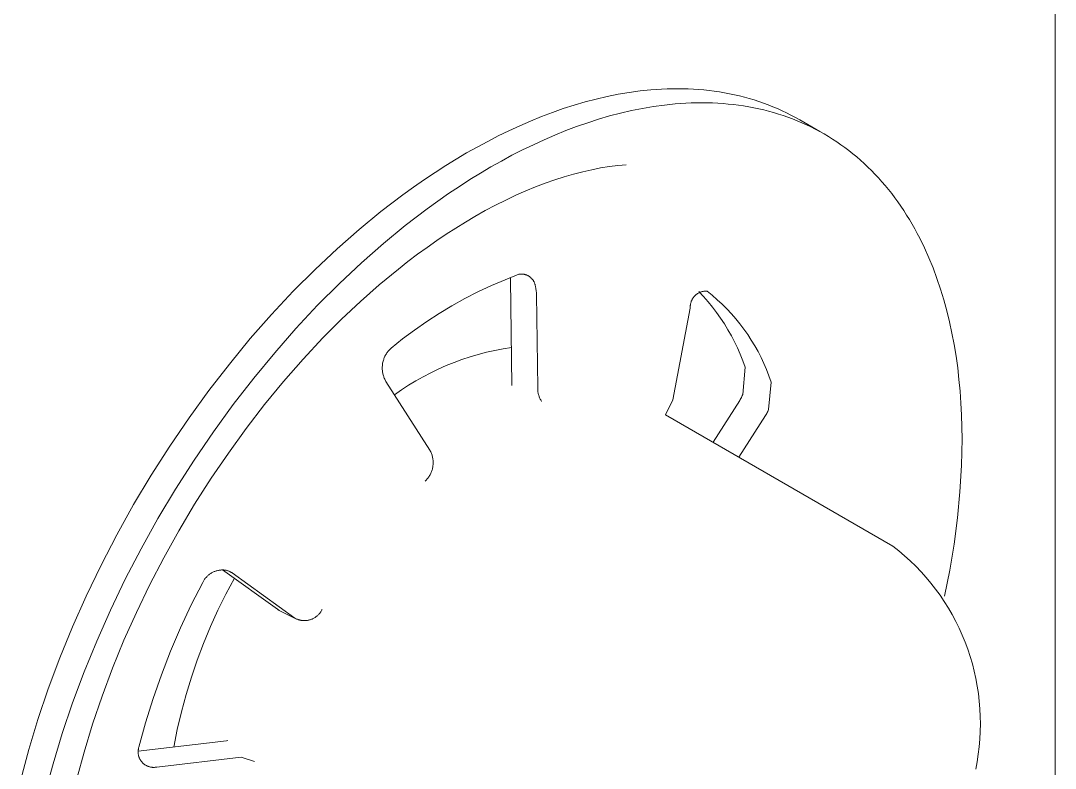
# Model space of a CAD drawing. Header units: millimetres. Extents: x 8434 to 10928, y 788 to 2545.
# Drawn here: x 10856.25 to 10866.47, y 2168.72 to 2176.11 of the extents above; entities that cross this region are included whole.
import ezdxf

# ---------------------------------------------------------------- set-up
doc = ezdxf.new("R2010")
doc.units = ezdxf.units.MM
doc.layers.add('ZANO_R', color=7, linetype='Continuous', lineweight=0)

msp = doc.modelspace()

# ---------------------------------------------------------------- linework, layer by layer
at = {"layer": 'ZANO_R'}
for p, q in [((10866.471, 2126.195), (10866.471, 2184.448)), ((10862.152, 2175.383), (10862.043, 2175.361)), ((10862.26, 2175.401), (10862.152, 2175.383)), ((10862.368, 2175.416), (10862.26, 2175.401)), ((10862.475, 2175.427), (10862.368, 2175.416)), ((10862.581, 2175.434), (10862.475, 2175.427)), ((10862.634, 2175.436), (10862.581, 2175.434)), ((10862.687, 2175.438), (10862.634, 2175.436)), ((10862.74, 2175.438), (10862.687, 2175.438)), ((10862.792, 2175.438), (10862.74, 2175.438)), ((10862.844, 2175.436), (10862.792, 2175.438)), ((10862.896, 2175.434), (10862.844, 2175.436)), ((10862.948, 2175.43), (10862.896, 2175.434)), ((10862.999, 2175.426), (10862.948, 2175.43)), ((10863.05, 2175.42), (10862.999, 2175.426)), ((10863.101, 2175.414), (10863.05, 2175.42)), ((10863.151, 2175.407), (10863.101, 2175.414)), ((10863.201, 2175.398), (10863.151, 2175.407)), ((10863.251, 2175.389), (10863.201, 2175.398)), ((10863.3, 2175.378), (10863.251, 2175.389)), ((10863.349, 2175.367), (10863.3, 2175.378)), ((10861.826, 2175.307), (10861.718, 2175.276)), ((10861.935, 2175.336), (10861.826, 2175.307)), ((10862.043, 2175.361), (10861.935, 2175.336)), ((10862.5, 2175.262), (10862.608, 2175.277)), ((10862.608, 2175.277), (10862.715, 2175.288)), ((10862.715, 2175.288), (10862.821, 2175.295)), ((10862.821, 2175.295), (10862.874, 2175.298)), ((10862.874, 2175.298), (10862.927, 2175.299)), ((10862.927, 2175.299), (10862.98, 2175.299)), ((10862.98, 2175.299), (10863.032, 2175.299)), ((10863.032, 2175.299), (10863.084, 2175.297)), ((10863.084, 2175.297), (10863.136, 2175.295)), ((10863.136, 2175.295), (10863.188, 2175.291)), ((10863.188, 2175.291), (10863.239, 2175.287)), ((10863.239, 2175.287), (10863.29, 2175.282)), ((10863.29, 2175.282), (10863.341, 2175.275)), ((10863.398, 2175.355), (10863.349, 2175.367)), ((10863.446, 2175.341), (10863.398, 2175.355)), ((10863.494, 2175.327), (10863.446, 2175.341)), ((10863.541, 2175.312), (10863.494, 2175.327)), ((10863.588, 2175.296), (10863.541, 2175.312)), ((10863.634, 2175.278), (10863.588, 2175.296)), ((10863.68, 2175.26), (10863.634, 2175.278)), ((10861.501, 2175.203), (10861.393, 2175.162)), ((10861.609, 2175.241), (10861.501, 2175.203)), ((10861.718, 2175.276), (10861.609, 2175.241)), ((10862.067, 2175.169), (10862.175, 2175.197)), ((10862.175, 2175.197), (10862.284, 2175.222)), ((10862.284, 2175.222), (10862.392, 2175.244)), ((10862.392, 2175.244), (10862.5, 2175.262)), ((10863.341, 2175.275), (10863.391, 2175.268)), ((10863.391, 2175.268), (10863.441, 2175.259)), ((10863.441, 2175.259), (10863.491, 2175.25)), ((10863.491, 2175.25), (10863.541, 2175.24)), ((10863.541, 2175.24), (10863.589, 2175.228)), ((10863.589, 2175.228), (10863.638, 2175.216)), ((10863.638, 2175.216), (10863.686, 2175.203)), ((10863.726, 2175.241), (10863.68, 2175.26)), ((10863.686, 2175.203), (10863.734, 2175.188)), ((10863.771, 2175.22), (10863.726, 2175.241)), ((10863.734, 2175.188), (10863.781, 2175.173)), ((10863.815, 2175.199), (10863.771, 2175.22)), ((10863.859, 2175.177), (10863.815, 2175.199)), ((10863.903, 2175.154), (10863.859, 2175.177)), ((10861.179, 2175.072), (10861.072, 2175.023)), ((10861.286, 2175.119), (10861.179, 2175.072)), ((10861.393, 2175.162), (10861.286, 2175.119)), ((10861.741, 2175.064), (10861.85, 2175.102)), ((10861.85, 2175.102), (10861.958, 2175.137)), ((10861.958, 2175.137), (10862.067, 2175.169)), ((10863.781, 2175.173), (10863.828, 2175.157)), ((10863.828, 2175.157), (10863.875, 2175.14)), ((10863.875, 2175.14), (10863.921, 2175.121)), ((10863.945, 2175.13), (10863.903, 2175.154)), ((10863.921, 2175.121), (10863.966, 2175.102)), ((10864.143, 2175.016), (10863.945, 2175.13)), ((10863.966, 2175.102), (10864.011, 2175.082)), ((10864.011, 2175.082), (10864.055, 2175.061)), ((10860.967, 2174.972), (10860.862, 2174.918)), ((10861.072, 2175.023), (10860.967, 2174.972)), ((10861.419, 2174.934), (10861.526, 2174.98)), ((10861.526, 2174.98), (10861.634, 2175.024)), ((10861.634, 2175.024), (10861.741, 2175.064)), ((10864.055, 2175.061), (10864.099, 2175.038)), ((10864.099, 2175.038), (10864.143, 2175.015)), ((10864.143, 2175.015), (10864.186, 2174.991)), ((10864.186, 2174.991), (10864.228, 2174.966)), ((10860.862, 2174.918), (10860.758, 2174.862)), ((10861.207, 2174.833), (10861.313, 2174.885)), ((10861.313, 2174.885), (10861.419, 2174.934)), ((10864.228, 2174.966), (10864.27, 2174.94)), ((10864.27, 2174.94), (10864.311, 2174.913)), ((10864.311, 2174.913), (10864.352, 2174.885)), ((10864.352, 2174.885), (10864.392, 2174.856)), ((10860.654, 2174.804), (10860.551, 2174.743)), ((10860.758, 2174.862), (10860.654, 2174.804)), ((10860.998, 2174.723), (10861.102, 2174.78)), ((10861.102, 2174.78), (10861.207, 2174.833)), ((10864.392, 2174.856), (10864.431, 2174.827)), ((10864.431, 2174.827), (10864.47, 2174.796)), ((10864.47, 2174.796), (10864.508, 2174.764)), ((10860.447, 2174.679), (10860.342, 2174.611)), ((10860.551, 2174.743), (10860.447, 2174.679)), ((10860.791, 2174.604), (10860.894, 2174.665)), ((10860.894, 2174.665), (10860.998, 2174.723)), ((10862.064, 2174.669), (10861.978, 2174.655)), ((10862.149, 2174.679), (10862.064, 2174.669)), ((10862.19, 2174.683), (10862.149, 2174.679)), ((10862.231, 2174.687), (10862.19, 2174.683)), ((10864.508, 2174.764), (10864.546, 2174.732)), ((10864.546, 2174.732), (10864.582, 2174.699)), ((10864.582, 2174.699), (10864.619, 2174.664)), ((10864.619, 2174.664), (10864.654, 2174.629)), ((10860.342, 2174.611), (10860.236, 2174.541)), ((10860.687, 2174.54), (10860.791, 2174.604)), ((10861.619, 2174.569), (10861.525, 2174.539)), ((10861.711, 2174.595), (10861.619, 2174.569)), ((10861.801, 2174.618), (10861.711, 2174.595)), ((10861.89, 2174.638), (10861.801, 2174.618)), ((10861.978, 2174.655), (10861.89, 2174.638)), ((10864.654, 2174.629), (10864.689, 2174.593)), ((10864.689, 2174.593), (10864.724, 2174.557)), ((10860.13, 2174.467), (10860.023, 2174.389)), ((10860.236, 2174.541), (10860.13, 2174.467)), ((10860.476, 2174.402), (10860.582, 2174.473)), ((10860.582, 2174.473), (10860.687, 2174.54)), ((10861.335, 2174.469), (10861.238, 2174.429)), ((10861.431, 2174.505), (10861.335, 2174.469)), ((10861.525, 2174.539), (10861.431, 2174.505)), ((10864.724, 2174.557), (10864.757, 2174.519)), ((10864.757, 2174.519), (10864.79, 2174.481)), ((10864.79, 2174.481), (10864.823, 2174.442)), ((10860.023, 2174.389), (10859.915, 2174.309)), ((10860.37, 2174.328), (10860.476, 2174.402)), ((10861.139, 2174.385), (10861.04, 2174.338)), ((10861.238, 2174.429), (10861.139, 2174.385)), ((10864.823, 2174.442), (10864.854, 2174.402)), ((10864.854, 2174.402), (10864.885, 2174.361)), ((10864.885, 2174.361), (10864.915, 2174.319)), ((10859.915, 2174.309), (10859.807, 2174.225)), ((10860.263, 2174.251), (10860.37, 2174.328)), ((10860.94, 2174.288), (10860.838, 2174.234)), ((10861.04, 2174.338), (10860.94, 2174.288)), ((10864.915, 2174.319), (10864.945, 2174.277)), ((10864.945, 2174.277), (10864.974, 2174.234)), ((10859.807, 2174.225), (10859.591, 2174.048)), ((10860.048, 2174.086), (10860.155, 2174.17)), ((10860.155, 2174.17), (10860.263, 2174.251)), ((10860.736, 2174.176), (10860.642, 2174.121)), ((10860.838, 2174.234), (10860.736, 2174.176)), ((10864.974, 2174.234), (10865.002, 2174.19)), ((10865.002, 2174.19), (10865.029, 2174.146)), ((10859.831, 2173.909), (10860.048, 2174.086)), ((10860.547, 2174.062), (10860.453, 2174.001)), ((10860.642, 2174.121), (10860.547, 2174.062)), ((10865.029, 2174.146), (10865.056, 2174.101)), ((10865.056, 2174.101), (10865.082, 2174.055)), ((10865.082, 2174.055), (10865.107, 2174.009)), ((10859.591, 2174.048), (10859.374, 2173.857)), ((10860.453, 2174.001), (10860.358, 2173.937)), ((10865.107, 2174.009), (10865.131, 2173.962)), ((10865.131, 2173.962), (10865.178, 2173.866)), ((10859.374, 2173.857), (10859.157, 2173.653)), ((10859.614, 2173.718), (10859.831, 2173.909)), ((10860.263, 2173.871), (10860.168, 2173.802)), ((10860.358, 2173.937), (10860.263, 2173.871)), ((10865.178, 2173.866), (10865.222, 2173.767)), ((10860.168, 2173.802), (10860.074, 2173.73)), ((10865.222, 2173.767), (10865.263, 2173.667)), ((10859.157, 2173.653), (10858.941, 2173.437)), ((10859.397, 2173.515), (10859.614, 2173.718)), ((10859.979, 2173.656), (10859.791, 2173.5)), ((10860.074, 2173.73), (10859.979, 2173.656)), ((10865.263, 2173.667), (10865.301, 2173.564)), ((10860.899, 2173.493), (10861.033, 2173.551)), ((10861.033, 2173.551), (10861.17, 2173.605)), ((10861.087, 2173.574), (10861.088, 2173.552)), ((10861.088, 2173.552), (10861.102, 2172.507)), ((10861.17, 2173.605), (10861.174, 2173.605)), ((10861.174, 2173.605), (10861.179, 2173.606)), ((10861.179, 2173.606), (10861.184, 2173.607)), ((10861.184, 2173.607), (10861.189, 2173.607)), ((10861.189, 2173.607), (10861.193, 2173.607)), ((10861.193, 2173.607), (10861.198, 2173.607)), ((10861.198, 2173.607), (10861.203, 2173.607)), ((10861.203, 2173.607), (10861.208, 2173.607)), ((10861.208, 2173.607), (10861.212, 2173.606)), ((10861.212, 2173.606), (10861.217, 2173.606)), ((10861.217, 2173.606), (10861.222, 2173.605)), ((10861.222, 2173.605), (10861.226, 2173.604)), ((10861.226, 2173.604), (10861.231, 2173.603)), ((10861.231, 2173.603), (10861.236, 2173.601)), ((10861.236, 2173.601), (10861.24, 2173.6)), ((10861.24, 2173.6), (10861.245, 2173.598)), ((10861.245, 2173.598), (10861.249, 2173.597)), ((10861.249, 2173.597), (10861.253, 2173.595)), ((10861.253, 2173.595), (10861.258, 2173.593)), ((10861.258, 2173.593), (10861.262, 2173.591)), ((10861.262, 2173.591), (10861.266, 2173.588)), ((10861.266, 2173.588), (10861.27, 2173.586)), ((10861.27, 2173.586), (10861.274, 2173.583)), ((10861.274, 2173.583), (10861.278, 2173.58)), ((10861.278, 2173.58), (10861.282, 2173.578)), ((10861.282, 2173.578), (10861.286, 2173.575)), ((10861.286, 2173.575), (10861.289, 2173.571)), ((10861.289, 2173.571), (10861.293, 2173.568)), ((10861.293, 2173.568), (10861.296, 2173.565)), ((10861.296, 2173.565), (10861.299, 2173.561)), ((10861.299, 2173.561), (10861.302, 2173.558)), ((10861.302, 2173.558), (10861.305, 2173.554)), ((10861.305, 2173.554), (10861.308, 2173.55)), ((10861.308, 2173.55), (10861.311, 2173.546)), ((10861.311, 2173.546), (10861.313, 2173.542)), ((10861.313, 2173.542), (10861.316, 2173.538)), ((10861.316, 2173.538), (10861.318, 2173.534)), ((10865.301, 2173.564), (10865.337, 2173.459)), ((10858.941, 2173.437), (10858.727, 2173.209)), ((10859.181, 2173.299), (10859.397, 2173.515)), ((10859.791, 2173.5), (10859.604, 2173.335)), ((10860.766, 2173.431), (10860.899, 2173.493)), ((10861.318, 2173.534), (10861.32, 2173.53)), ((10861.32, 2173.53), (10861.322, 2173.526)), ((10861.322, 2173.526), (10861.324, 2173.521)), ((10861.324, 2173.521), (10861.326, 2173.517)), ((10861.326, 2173.517), (10861.328, 2173.512)), ((10861.328, 2173.512), (10861.329, 2173.508)), ((10861.329, 2173.508), (10861.33, 2173.503)), ((10861.33, 2173.503), (10861.331, 2173.499)), ((10861.331, 2173.499), (10861.332, 2173.494)), ((10861.332, 2173.494), (10861.333, 2173.489)), ((10861.333, 2173.489), (10861.334, 2173.484)), ((10861.334, 2173.484), (10861.334, 2173.48)), ((10861.334, 2173.48), (10861.337, 2173.469)), ((10861.337, 2173.469), (10861.339, 2173.458)), ((10861.339, 2173.458), (10861.341, 2173.448)), ((10861.341, 2173.448), (10861.342, 2173.437)), ((10861.342, 2173.437), (10861.343, 2173.426)), ((10862.987, 2173.435), (10862.992, 2173.436)), ((10862.992, 2173.436), (10862.998, 2173.437)), ((10862.998, 2173.437), (10863.003, 2173.438)), ((10863.003, 2173.438), (10863.008, 2173.438)), ((10863.008, 2173.438), (10863.014, 2173.439)), ((10863.014, 2173.439), (10863.019, 2173.439)), ((10863.019, 2173.439), (10863.025, 2173.439)), ((10863.025, 2173.439), (10863.03, 2173.438)), ((10863.03, 2173.438), (10863.081, 2173.397)), ((10865.337, 2173.459), (10865.369, 2173.353)), ((10859.604, 2173.335), (10859.418, 2173.16)), ((10860.508, 2173.293), (10860.636, 2173.364)), ((10860.636, 2173.364), (10860.766, 2173.431)), ((10861.343, 2173.426), (10861.344, 2173.415)), ((10861.344, 2173.415), (10861.344, 2173.404)), ((10861.344, 2173.404), (10861.356, 2172.483)), ((10862.872, 2173.333), (10862.874, 2173.339)), ((10862.874, 2173.339), (10862.876, 2173.344)), ((10862.876, 2173.344), (10862.879, 2173.349)), ((10862.879, 2173.349), (10862.881, 2173.354)), ((10862.881, 2173.354), (10862.884, 2173.358)), ((10862.884, 2173.358), (10862.887, 2173.363)), ((10862.887, 2173.363), (10862.89, 2173.368)), ((10862.89, 2173.368), (10862.893, 2173.372)), ((10862.893, 2173.372), (10862.896, 2173.377)), ((10862.896, 2173.377), (10862.899, 2173.381)), ((10862.899, 2173.381), (10862.903, 2173.385)), ((10862.903, 2173.385), (10862.907, 2173.389)), ((10862.907, 2173.389), (10862.91, 2173.393)), ((10862.91, 2173.393), (10862.914, 2173.397)), ((10862.914, 2173.397), (10862.919, 2173.401)), ((10862.919, 2173.401), (10862.923, 2173.404)), ((10862.923, 2173.404), (10862.927, 2173.408)), ((10862.927, 2173.408), (10862.932, 2173.411)), ((10862.932, 2173.411), (10862.936, 2173.414)), ((10862.936, 2173.414), (10862.941, 2173.417)), ((10862.941, 2173.417), (10862.946, 2173.419)), ((10862.946, 2173.419), (10862.951, 2173.422)), ((10862.949, 2173.434), (10862.996, 2173.385)), ((10862.951, 2173.422), (10862.955, 2173.424)), ((10862.955, 2173.424), (10862.961, 2173.427)), ((10862.961, 2173.427), (10862.966, 2173.429)), ((10862.966, 2173.429), (10862.971, 2173.43)), ((10862.971, 2173.43), (10862.976, 2173.432)), ((10862.976, 2173.432), (10862.981, 2173.434)), ((10862.981, 2173.434), (10862.987, 2173.435)), ((10862.996, 2173.385), (10863.04, 2173.334)), ((10863.081, 2173.397), (10863.131, 2173.354)), ((10863.131, 2173.354), (10863.179, 2173.309)), ((10865.369, 2173.353), (10865.399, 2173.245)), ((10858.967, 2173.07), (10859.181, 2173.299)), ((10860.382, 2173.218), (10860.508, 2173.293)), ((10862.69, 2172.363), (10862.864, 2173.269)), ((10862.864, 2173.296), (10862.865, 2173.301)), ((10862.864, 2173.29), (10862.864, 2173.296)), ((10862.864, 2173.285), (10862.864, 2173.29)), ((10862.864, 2173.28), (10862.864, 2173.285)), ((10862.864, 2173.274), (10862.864, 2173.28)), ((10862.864, 2173.269), (10862.864, 2173.274)), ((10862.865, 2173.301), (10862.866, 2173.307)), ((10862.866, 2173.307), (10862.867, 2173.312)), ((10862.867, 2173.312), (10862.868, 2173.318)), ((10862.868, 2173.318), (10862.869, 2173.323)), ((10862.869, 2173.323), (10862.871, 2173.328)), ((10862.871, 2173.328), (10862.872, 2173.333)), ((10863.04, 2173.334), (10863.083, 2173.281)), ((10863.083, 2173.281), (10863.124, 2173.227)), ((10863.179, 2173.309), (10863.225, 2173.263)), ((10863.225, 2173.263), (10863.27, 2173.215)), ((10865.399, 2173.245), (10865.426, 2173.135)), ((10858.727, 2173.209), (10858.516, 2172.969)), ((10859.418, 2173.16), (10859.234, 2172.976)), ((10860.139, 2173.054), (10860.259, 2173.138)), ((10860.259, 2173.138), (10860.382, 2173.218)), ((10863.124, 2173.227), (10863.164, 2173.172)), ((10863.164, 2173.172), (10863.201, 2173.115)), ((10863.27, 2173.215), (10863.313, 2173.166)), ((10863.313, 2173.166), (10863.354, 2173.115)), ((10865.426, 2173.135), (10865.45, 2173.024)), ((10858.757, 2172.83), (10858.967, 2173.07)), ((10860.021, 2172.967), (10860.139, 2173.054)), ((10863.201, 2173.115), (10863.236, 2173.057)), ((10863.236, 2173.057), (10863.27, 2172.998)), ((10863.354, 2173.115), (10863.393, 2173.062)), ((10863.393, 2173.062), (10863.431, 2173.009)), ((10858.516, 2172.969), (10858.309, 2172.718)), ((10859.234, 2172.976), (10859.038, 2172.765)), ((10859.907, 2172.875), (10860.021, 2172.967)), ((10863.27, 2172.998), (10863.301, 2172.938)), ((10863.301, 2172.938), (10863.331, 2172.877)), ((10863.431, 2173.009), (10863.467, 2172.954)), ((10863.467, 2172.954), (10863.501, 2172.898)), ((10865.45, 2173.024), (10865.471, 2172.911)), ((10858.55, 2172.58), (10858.757, 2172.83)), ((10859.861, 2172.82), (10859.865, 2172.828)), ((10859.865, 2172.828), (10859.871, 2172.835)), ((10859.871, 2172.835), (10859.876, 2172.842)), ((10859.876, 2172.842), (10859.882, 2172.849)), ((10859.882, 2172.849), (10859.888, 2172.856)), ((10859.888, 2172.856), (10859.894, 2172.863)), ((10859.894, 2172.863), (10859.9, 2172.869)), ((10859.9, 2172.869), (10859.907, 2172.875)), ((10860.768, 2172.813), (10860.85, 2172.834)), ((10860.85, 2172.834), (10860.932, 2172.853)), ((10860.932, 2172.853), (10861.014, 2172.869)), ((10861.014, 2172.869), (10861.097, 2172.882)), ((10863.331, 2172.877), (10863.358, 2172.815)), ((10863.501, 2172.898), (10863.533, 2172.841)), ((10863.533, 2172.841), (10863.563, 2172.782)), ((10865.471, 2172.911), (10865.49, 2172.797)), ((10859.038, 2172.765), (10858.845, 2172.546)), ((10859.823, 2172.719), (10859.824, 2172.728)), ((10859.824, 2172.728), (10859.826, 2172.737)), ((10859.826, 2172.737), (10859.828, 2172.746)), ((10859.828, 2172.746), (10859.831, 2172.755)), ((10859.831, 2172.755), (10859.834, 2172.763)), ((10859.834, 2172.763), (10859.837, 2172.772)), ((10859.837, 2172.772), (10859.84, 2172.78)), ((10859.84, 2172.78), (10859.843, 2172.788)), ((10859.843, 2172.788), (10859.847, 2172.797)), ((10859.847, 2172.797), (10859.851, 2172.805)), ((10859.851, 2172.805), (10859.856, 2172.812)), ((10859.856, 2172.812), (10859.861, 2172.82)), ((10860.451, 2172.703), (10860.529, 2172.734)), ((10860.529, 2172.734), (10860.608, 2172.763)), ((10860.608, 2172.763), (10860.688, 2172.79)), ((10860.688, 2172.79), (10860.768, 2172.813)), ((10863.358, 2172.815), (10863.383, 2172.751)), ((10863.383, 2172.751), (10863.406, 2172.688)), ((10863.563, 2172.782), (10863.591, 2172.723)), ((10863.591, 2172.723), (10863.616, 2172.663)), ((10865.49, 2172.797), (10865.506, 2172.682)), ((10858.309, 2172.718), (10858.107, 2172.457)), ((10859.82, 2172.692), (10859.821, 2172.701)), ((10859.82, 2172.683), (10859.82, 2172.692)), ((10859.82, 2172.674), (10859.82, 2172.683)), ((10859.82, 2172.665), (10859.82, 2172.674)), ((10859.821, 2172.656), (10859.82, 2172.665)), ((10859.821, 2172.701), (10859.822, 2172.71)), ((10859.822, 2172.647), (10859.821, 2172.656)), ((10859.822, 2172.71), (10859.823, 2172.719)), ((10859.823, 2172.638), (10859.822, 2172.647)), ((10859.825, 2172.629), (10859.823, 2172.638)), ((10859.826, 2172.621), (10859.825, 2172.629)), ((10859.829, 2172.612), (10859.826, 2172.621)), ((10860.224, 2172.593), (10860.299, 2172.632)), ((10860.299, 2172.632), (10860.374, 2172.669)), ((10860.374, 2172.669), (10860.451, 2172.703)), ((10863.382, 2172.418), (10863.406, 2172.688)), ((10863.616, 2172.663), (10863.64, 2172.602)), ((10865.506, 2172.682), (10865.519, 2172.566)), ((10858.347, 2172.318), (10858.55, 2172.58)), ((10858.845, 2172.546), (10858.658, 2172.318)), ((10859.831, 2172.603), (10859.829, 2172.612)), ((10859.834, 2172.595), (10859.831, 2172.603)), ((10859.837, 2172.586), (10859.834, 2172.595)), ((10859.84, 2172.578), (10859.837, 2172.586)), ((10859.844, 2172.569), (10859.84, 2172.578)), ((10859.848, 2172.561), (10859.844, 2172.569)), ((10859.852, 2172.553), (10859.848, 2172.561)), ((10859.856, 2172.545), (10859.852, 2172.553)), ((10860.291, 2171.868), (10859.856, 2172.545)), ((10860.08, 2172.508), (10860.151, 2172.552)), ((10860.151, 2172.552), (10860.224, 2172.593)), ((10863.662, 2172.54), (10863.638, 2172.27)), ((10863.64, 2172.602), (10863.662, 2172.54)), ((10865.519, 2172.566), (10865.53, 2172.45)), ((10858.107, 2172.457), (10857.911, 2172.187)), ((10859.941, 2172.414), (10860.009, 2172.462)), ((10860.009, 2172.462), (10860.08, 2172.508)), ((10861.356, 2172.483), (10861.356, 2172.474)), ((10861.356, 2172.474), (10861.356, 2172.466)), ((10861.356, 2172.466), (10861.357, 2172.458)), ((10861.357, 2172.458), (10861.358, 2172.45)), ((10861.358, 2172.45), (10861.359, 2172.441)), ((10861.359, 2172.441), (10861.36, 2172.433)), ((10861.36, 2172.433), (10861.362, 2172.425)), ((10861.362, 2172.425), (10861.364, 2172.417)), ((10861.364, 2172.417), (10861.367, 2172.409)), ((10863.382, 2172.418), (10863.378, 2172.407)), ((10865.53, 2172.45), (10865.538, 2172.333)), ((10858.151, 2172.048), (10858.347, 2172.318)), ((10858.658, 2172.318), (10858.476, 2172.083)), ((10861.367, 2172.409), (10861.369, 2172.401)), ((10861.369, 2172.401), (10861.372, 2172.394)), ((10861.372, 2172.394), (10861.375, 2172.386)), ((10861.375, 2172.386), (10861.378, 2172.378)), ((10861.378, 2172.378), (10861.382, 2172.371)), ((10861.382, 2172.371), (10861.386, 2172.364)), ((10861.386, 2172.364), (10861.39, 2172.356)), ((10861.39, 2172.356), (10861.394, 2172.349)), ((10862.618, 2172.218), (10862.69, 2172.363)), ((10863.352, 2172.358), (10863.09, 2171.946)), ((10863.358, 2172.367), (10863.352, 2172.358)), ((10863.363, 2172.377), (10863.358, 2172.367)), ((10863.369, 2172.387), (10863.363, 2172.377)), ((10863.374, 2172.397), (10863.369, 2172.387)), ((10863.378, 2172.407), (10863.374, 2172.397)), ((10865.538, 2172.333), (10865.544, 2172.215)), ((10862.618, 2172.218), (10864.866, 2170.92)), ((10863.608, 2172.21), (10863.345, 2171.798)), ((10863.614, 2172.22), (10863.608, 2172.21)), ((10863.619, 2172.23), (10863.614, 2172.22)), ((10863.624, 2172.239), (10863.619, 2172.23)), ((10863.629, 2172.25), (10863.624, 2172.239)), ((10863.634, 2172.26), (10863.629, 2172.25)), ((10863.638, 2172.27), (10863.634, 2172.26)), ((10865.544, 2172.215), (10865.548, 2172.096)), ((10857.911, 2172.187), (10857.721, 2171.908)), ((10857.961, 2171.769), (10858.151, 2172.048)), ((10858.476, 2172.083), (10858.3, 2171.839)), ((10865.548, 2172.096), (10865.549, 2171.978)), ((10857.721, 2171.908), (10857.538, 2171.622)), ((10865.549, 2171.978), (10865.543, 2171.717)), ((10858.3, 2171.839), (10858.13, 2171.59)), ((10860.295, 2171.86), (10860.291, 2171.868)), ((10860.299, 2171.852), (10860.295, 2171.86)), ((10860.303, 2171.844), (10860.299, 2171.852)), ((10860.306, 2171.836), (10860.303, 2171.844)), ((10860.309, 2171.828), (10860.306, 2171.836)), ((10860.312, 2171.819), (10860.309, 2171.828)), ((10860.314, 2171.811), (10860.312, 2171.819)), ((10860.316, 2171.802), (10860.314, 2171.811)), ((10860.318, 2171.794), (10860.316, 2171.802)), ((10857.778, 2171.483), (10857.961, 2171.769)), ((10860.32, 2171.785), (10860.318, 2171.794)), ((10860.319, 2171.698), (10860.32, 2171.706)), ((10860.321, 2171.776), (10860.32, 2171.785)), ((10860.32, 2171.706), (10860.321, 2171.715)), ((10860.322, 2171.768), (10860.321, 2171.776)), ((10860.321, 2171.715), (10860.322, 2171.724)), ((10860.323, 2171.759), (10860.322, 2171.768)), ((10860.322, 2171.724), (10860.323, 2171.732)), ((10860.323, 2171.75), (10860.323, 2171.759)), ((10860.323, 2171.741), (10860.323, 2171.75)), ((10860.323, 2171.732), (10860.323, 2171.741)), ((10865.543, 2171.717), (10865.527, 2171.457)), ((10857.538, 2171.622), (10857.363, 2171.329)), ((10860.273, 2171.594), (10860.278, 2171.601)), ((10860.278, 2171.601), (10860.283, 2171.608)), ((10860.283, 2171.608), (10860.288, 2171.616)), ((10860.288, 2171.616), (10860.292, 2171.623)), ((10860.292, 2171.623), (10860.296, 2171.631)), ((10860.296, 2171.631), (10860.3, 2171.639)), ((10860.3, 2171.639), (10860.303, 2171.647)), ((10860.303, 2171.647), (10860.307, 2171.655)), ((10860.307, 2171.655), (10860.31, 2171.664)), ((10860.31, 2171.664), (10860.312, 2171.672)), ((10860.312, 2171.672), (10860.315, 2171.68)), ((10860.315, 2171.68), (10860.317, 2171.689)), ((10860.317, 2171.689), (10860.319, 2171.698)), ((10858.13, 2171.59), (10857.966, 2171.333)), ((10860.244, 2171.561), (10860.25, 2171.567)), ((10860.25, 2171.567), (10860.256, 2171.574)), ((10860.256, 2171.574), (10860.262, 2171.58)), ((10860.262, 2171.58), (10860.268, 2171.587)), ((10860.268, 2171.587), (10860.273, 2171.594)), ((10857.603, 2171.191), (10857.778, 2171.483)), ((10865.527, 2171.457), (10865.503, 2171.198)), ((10857.363, 2171.329), (10857.197, 2171.032)), ((10857.966, 2171.333), (10857.81, 2171.072)), ((10857.437, 2170.893), (10857.603, 2171.191)), ((10865.503, 2171.198), (10865.47, 2170.939)), ((10857.197, 2171.032), (10857.041, 2170.731)), ((10857.81, 2171.072), (10857.661, 2170.805)), ((10857.281, 2170.592), (10857.437, 2170.893)), ((10864.866, 2170.92), (10864.925, 2170.874)), ((10865.47, 2170.939), (10865.427, 2170.682)), ((10857.661, 2170.805), (10857.521, 2170.535)), ((10864.925, 2170.874), (10864.982, 2170.825)), ((10864.982, 2170.825), (10865.038, 2170.774)), ((10857.041, 2170.731), (10856.894, 2170.426)), ((10858.18, 2170.675), (10858.187, 2170.677)), ((10858.187, 2170.677), (10858.195, 2170.679)), ((10858.195, 2170.679), (10858.202, 2170.68)), ((10858.202, 2170.68), (10858.21, 2170.682)), ((10858.21, 2170.682), (10858.217, 2170.683)), ((10858.217, 2170.683), (10858.225, 2170.683)), ((10858.225, 2170.683), (10858.232, 2170.684)), ((10858.232, 2170.684), (10858.24, 2170.684)), ((10858.24, 2170.684), (10858.247, 2170.684)), ((10858.243, 2170.685), (10858.784, 2170.296)), ((10858.247, 2170.684), (10858.255, 2170.684)), ((10858.255, 2170.684), (10858.262, 2170.683)), ((10858.262, 2170.683), (10858.27, 2170.682)), ((10858.27, 2170.682), (10858.277, 2170.681)), ((10858.277, 2170.681), (10858.283, 2170.68)), ((10858.283, 2170.68), (10858.288, 2170.678)), ((10858.288, 2170.678), (10858.293, 2170.677)), ((10858.293, 2170.677), (10858.298, 2170.675)), ((10865.038, 2170.774), (10865.092, 2170.722)), ((10865.092, 2170.722), (10865.144, 2170.667)), ((10865.427, 2170.682), (10865.376, 2170.426)), ((10857.135, 2170.288), (10857.281, 2170.592)), ((10858.05, 2170.567), (10858.053, 2170.574)), ((10858.053, 2170.574), (10858.057, 2170.581)), ((10858.057, 2170.581), (10858.061, 2170.587)), ((10858.061, 2170.587), (10858.065, 2170.593)), ((10858.065, 2170.593), (10858.07, 2170.599)), ((10858.07, 2170.599), (10858.075, 2170.605)), ((10858.075, 2170.605), (10858.079, 2170.611)), ((10858.079, 2170.611), (10858.085, 2170.617)), ((10858.085, 2170.617), (10858.09, 2170.622)), ((10858.09, 2170.622), (10858.095, 2170.627)), ((10858.095, 2170.627), (10858.101, 2170.632)), ((10858.101, 2170.632), (10858.107, 2170.637)), ((10858.107, 2170.637), (10858.113, 2170.642)), ((10858.113, 2170.642), (10858.119, 2170.646)), ((10858.119, 2170.646), (10858.125, 2170.65)), ((10858.125, 2170.65), (10858.132, 2170.654)), ((10858.132, 2170.654), (10858.138, 2170.658)), ((10858.138, 2170.658), (10858.145, 2170.661)), ((10858.145, 2170.661), (10858.152, 2170.665)), ((10858.152, 2170.665), (10858.159, 2170.668)), ((10858.159, 2170.668), (10858.166, 2170.67)), ((10858.166, 2170.67), (10858.173, 2170.673)), ((10858.173, 2170.673), (10858.18, 2170.675)), ((10858.275, 2170.445), (10858.359, 2170.602)), ((10858.298, 2170.675), (10858.303, 2170.673)), ((10858.303, 2170.673), (10858.308, 2170.671)), ((10858.308, 2170.671), (10858.313, 2170.668)), ((10858.313, 2170.668), (10858.318, 2170.666)), ((10858.318, 2170.666), (10858.323, 2170.663)), ((10858.323, 2170.663), (10858.327, 2170.66)), ((10858.327, 2170.66), (10858.332, 2170.658)), ((10858.332, 2170.658), (10858.336, 2170.654)), ((10858.336, 2170.654), (10858.957, 2170.208)), ((10865.144, 2170.667), (10865.194, 2170.611)), ((10865.194, 2170.611), (10865.242, 2170.554)), ((10857.521, 2170.535), (10857.39, 2170.263)), ((10857.933, 2170.338), (10858.046, 2170.561)), ((10858.046, 2170.561), (10858.05, 2170.567)), ((10865.242, 2170.554), (10865.288, 2170.494)), ((10865.288, 2170.494), (10865.332, 2170.434)), ((10856.894, 2170.426), (10856.758, 2170.121)), ((10858.196, 2170.286), (10858.275, 2170.445)), ((10865.332, 2170.434), (10865.374, 2170.371)), ((10865.374, 2170.371), (10865.414, 2170.308)), ((10856.999, 2169.982), (10857.135, 2170.288)), ((10857.827, 2170.111), (10857.933, 2170.338)), ((10858.122, 2170.124), (10858.196, 2170.286)), ((10858.784, 2170.296), (10858.788, 2170.294)), ((10858.788, 2170.294), (10858.791, 2170.291)), ((10858.791, 2170.291), (10858.795, 2170.289)), ((10858.795, 2170.289), (10858.799, 2170.287)), ((10858.799, 2170.287), (10858.803, 2170.285)), ((10858.972, 2170.199), (10858.803, 2170.285)), ((10859.209, 2170.266), (10859.213, 2170.271)), ((10859.213, 2170.271), (10859.216, 2170.277)), ((10859.216, 2170.277), (10859.22, 2170.283)), ((10859.22, 2170.283), (10859.223, 2170.289)), ((10859.223, 2170.289), (10859.226, 2170.295)), ((10865.414, 2170.308), (10865.452, 2170.243)), ((10857.39, 2170.263), (10857.267, 2169.989)), ((10858.957, 2170.208), (10858.963, 2170.205)), ((10858.963, 2170.205), (10858.969, 2170.202)), ((10858.969, 2170.202), (10858.975, 2170.199)), ((10858.975, 2170.199), (10858.981, 2170.197)), ((10858.981, 2170.197), (10858.988, 2170.194)), ((10858.988, 2170.194), (10858.994, 2170.192)), ((10858.994, 2170.192), (10859.001, 2170.191)), ((10859.001, 2170.191), (10859.007, 2170.189)), ((10859.007, 2170.189), (10859.014, 2170.188)), ((10859.014, 2170.188), (10859.02, 2170.186)), ((10859.02, 2170.186), (10859.027, 2170.185)), ((10859.027, 2170.185), (10859.034, 2170.185)), ((10859.034, 2170.185), (10859.041, 2170.184)), ((10859.041, 2170.184), (10859.047, 2170.184)), ((10859.047, 2170.184), (10859.054, 2170.184)), ((10859.054, 2170.184), (10859.061, 2170.184)), ((10859.061, 2170.184), (10859.067, 2170.185)), ((10859.067, 2170.185), (10859.074, 2170.185)), ((10859.074, 2170.185), (10859.081, 2170.186)), ((10859.081, 2170.186), (10859.087, 2170.187)), ((10859.087, 2170.187), (10859.094, 2170.189)), ((10859.094, 2170.189), (10859.101, 2170.19)), ((10859.101, 2170.19), (10859.107, 2170.192)), ((10859.107, 2170.192), (10859.113, 2170.194)), ((10859.113, 2170.194), (10859.12, 2170.197)), ((10859.12, 2170.197), (10859.126, 2170.199)), ((10859.126, 2170.199), (10859.132, 2170.202)), ((10859.132, 2170.202), (10859.138, 2170.205)), ((10859.138, 2170.205), (10859.144, 2170.208)), ((10859.144, 2170.208), (10859.15, 2170.211)), ((10859.15, 2170.211), (10859.156, 2170.215)), ((10859.156, 2170.215), (10859.161, 2170.219)), ((10859.161, 2170.219), (10859.167, 2170.223)), ((10859.167, 2170.223), (10859.172, 2170.227)), ((10859.172, 2170.227), (10859.177, 2170.231)), ((10859.177, 2170.231), (10859.182, 2170.235)), ((10859.182, 2170.235), (10859.187, 2170.24)), ((10859.187, 2170.24), (10859.192, 2170.245)), ((10859.192, 2170.245), (10859.197, 2170.25)), ((10859.197, 2170.25), (10859.201, 2170.255)), ((10859.201, 2170.255), (10859.205, 2170.26)), ((10859.205, 2170.26), (10859.209, 2170.266)), ((10865.452, 2170.243), (10865.487, 2170.176)), ((10865.487, 2170.176), (10865.52, 2170.109)), ((10856.758, 2170.121), (10856.633, 2169.815)), ((10857.729, 2169.882), (10857.827, 2170.111)), ((10858.054, 2169.959), (10858.122, 2170.124)), ((10865.52, 2170.109), (10865.551, 2170.04)), ((10856.874, 2169.677), (10856.999, 2169.982)), ((10857.267, 2169.989), (10857.154, 2169.714)), ((10865.551, 2170.04), (10865.58, 2169.971)), ((10865.58, 2169.971), (10865.606, 2169.9)), ((10857.639, 2169.648), (10857.729, 2169.882)), ((10857.991, 2169.793), (10858.054, 2169.959)), ((10865.606, 2169.9), (10865.629, 2169.829)), ((10856.633, 2169.815), (10856.52, 2169.511)), ((10857.934, 2169.625), (10857.991, 2169.793)), ((10865.629, 2169.829), (10865.651, 2169.757)), ((10865.651, 2169.757), (10865.669, 2169.684)), ((10856.76, 2169.372), (10856.874, 2169.677)), ((10857.154, 2169.714), (10857.051, 2169.437)), ((10865.669, 2169.684), (10865.686, 2169.611)), ((10857.556, 2169.413), (10857.639, 2169.648)), ((10857.882, 2169.454), (10857.934, 2169.625)), ((10865.686, 2169.611), (10865.7, 2169.537)), ((10856.52, 2169.511), (10856.417, 2169.208)), ((10857.835, 2169.283), (10857.882, 2169.454)), ((10865.7, 2169.537), (10865.711, 2169.463)), ((10865.711, 2169.463), (10865.72, 2169.388)), ((10856.658, 2169.069), (10856.76, 2169.372)), ((10857.051, 2169.437), (10856.957, 2169.161)), ((10857.481, 2169.174), (10857.556, 2169.413)), ((10865.72, 2169.388), (10865.726, 2169.313)), ((10857.795, 2169.109), (10857.835, 2169.283)), ((10865.726, 2169.313), (10865.729, 2169.238)), ((10856.417, 2169.208), (10856.327, 2168.909)), ((10856.957, 2169.161), (10856.873, 2168.885)), ((10857.415, 2168.933), (10857.481, 2169.174)), ((10865.729, 2169.238), (10865.731, 2169.163)), ((10865.731, 2169.163), (10865.729, 2169.088)), ((10856.567, 2168.77), (10856.658, 2169.069)), ((10857.76, 2168.935), (10857.795, 2169.109)), ((10865.729, 2169.088), (10865.725, 2169.013)), ((10858.28, 2168.997), (10857.409, 2168.893)), ((10858.294, 2168.998), (10858.28, 2168.997)), ((10865.718, 2168.938), (10865.709, 2168.864)), ((10865.725, 2169.013), (10865.718, 2168.938)), ((10856.327, 2168.909), (10856.247, 2168.614)), ((10856.873, 2168.885), (10856.805, 2168.634)), ((10857.407, 2168.891), (10857.408, 2168.897)), ((10857.407, 2168.886), (10857.407, 2168.891)), ((10857.407, 2168.881), (10857.407, 2168.886)), ((10857.408, 2168.875), (10857.407, 2168.881)), ((10857.408, 2168.902), (10857.409, 2168.907)), ((10857.408, 2168.897), (10857.408, 2168.902)), ((10857.408, 2168.87), (10857.408, 2168.875)), ((10857.409, 2168.865), (10857.408, 2168.87)), ((10857.409, 2168.907), (10857.41, 2168.912)), ((10857.41, 2168.859), (10857.409, 2168.865)), ((10857.41, 2168.912), (10857.411, 2168.918)), ((10857.411, 2168.854), (10857.41, 2168.859)), ((10857.411, 2168.918), (10857.412, 2168.923)), ((10857.412, 2168.849), (10857.411, 2168.854)), ((10857.412, 2168.923), (10857.413, 2168.928)), ((10857.413, 2168.844), (10857.412, 2168.849)), ((10857.413, 2168.928), (10857.415, 2168.933)), ((10857.415, 2168.839), (10857.413, 2168.844)), ((10857.417, 2168.834), (10857.415, 2168.839)), ((10858.425, 2168.836), (10857.592, 2168.737)), ((10858.557, 2168.792), (10858.425, 2168.836)), ((10865.709, 2168.864), (10865.698, 2168.789)), ((10856.487, 2168.475), (10856.567, 2168.77)), ((10857.419, 2168.829), (10857.417, 2168.834)), ((10857.421, 2168.824), (10857.419, 2168.829)), ((10857.423, 2168.819), (10857.421, 2168.824)), ((10857.426, 2168.814), (10857.423, 2168.819)), ((10857.428, 2168.81), (10857.426, 2168.814)), ((10857.431, 2168.805), (10857.428, 2168.81)), ((10857.434, 2168.801), (10857.431, 2168.805)), ((10857.437, 2168.796), (10857.434, 2168.801)), ((10857.44, 2168.792), (10857.437, 2168.796)), ((10857.444, 2168.788), (10857.44, 2168.792)), ((10857.447, 2168.784), (10857.444, 2168.788)), ((10857.451, 2168.78), (10857.447, 2168.784)), ((10857.454, 2168.776), (10857.451, 2168.78)), ((10857.458, 2168.773), (10857.454, 2168.776)), ((10857.462, 2168.769), (10857.458, 2168.773)), ((10857.467, 2168.766), (10857.462, 2168.769)), ((10857.471, 2168.763), (10857.467, 2168.766)), ((10857.475, 2168.76), (10857.471, 2168.763)), ((10857.48, 2168.757), (10857.475, 2168.76)), ((10857.484, 2168.754), (10857.48, 2168.757)), ((10857.489, 2168.751), (10857.484, 2168.754)), ((10857.494, 2168.749), (10857.489, 2168.751)), ((10857.499, 2168.747), (10857.494, 2168.749)), ((10857.503, 2168.745), (10857.499, 2168.747)), ((10857.508, 2168.743), (10857.503, 2168.745)), ((10857.513, 2168.741), (10857.508, 2168.743)), ((10857.519, 2168.74), (10857.513, 2168.741)), ((10857.524, 2168.738), (10857.519, 2168.74)), ((10857.529, 2168.737), (10857.524, 2168.738)), ((10857.534, 2168.736), (10857.529, 2168.737)), ((10857.539, 2168.735), (10857.534, 2168.736)), ((10857.545, 2168.735), (10857.539, 2168.735)), ((10857.55, 2168.734), (10857.545, 2168.735)), ((10857.555, 2168.734), (10857.55, 2168.734)), ((10857.561, 2168.734), (10857.555, 2168.734)), ((10857.566, 2168.734), (10857.561, 2168.734)), ((10857.571, 2168.734), (10857.566, 2168.734)), ((10857.577, 2168.735), (10857.571, 2168.734)), ((10857.582, 2168.735), (10857.577, 2168.735)), ((10857.587, 2168.736), (10857.582, 2168.735)), ((10857.592, 2168.737), (10857.587, 2168.736)), ((10865.698, 2168.789), (10865.684, 2168.716))]:
    msp.add_line(p, q, dxfattribs=at)

doc.saveas('drawing.dxf')
